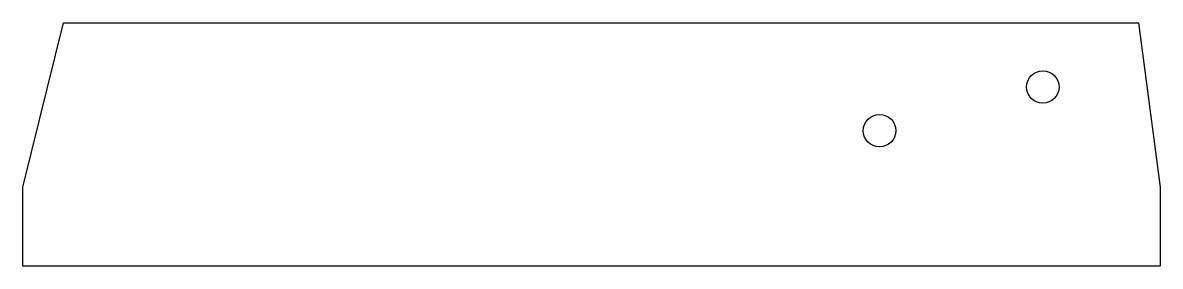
# Model space of a CAD drawing. Header units: millimetres. Extents: x 0 to 70, y 0 to 15.
import ezdxf

# ---------------------------------------------------------------- set-up
doc = ezdxf.new("R2010")
doc.units = ezdxf.units.MM
doc.layers.add('SPACER_OFFEN', color=7, linetype='Continuous')

msp = doc.modelspace()

# ---------------------------------------------------------------- linework, layer by layer
at = {"layer": 'SPACER_OFFEN', "color": 7, "linetype": 'Continuous'}
for p, q in [((0, 4.877), (2.51, 15)), ((2.51, 15), (68.655, 15)), ((68.655, 15), (70, 4.877)), ((0, 0), (0, 4.877)), ((70, 4.877), (70, 0)), ((70, 0), (0, 0))]:
    msp.add_line(p, q, dxfattribs=at)
for centre in [(62.773, 11.041), (52.728, 8.35)]:
    msp.add_circle(centre, 1, dxfattribs=at)

doc.saveas('drawing.dxf')
